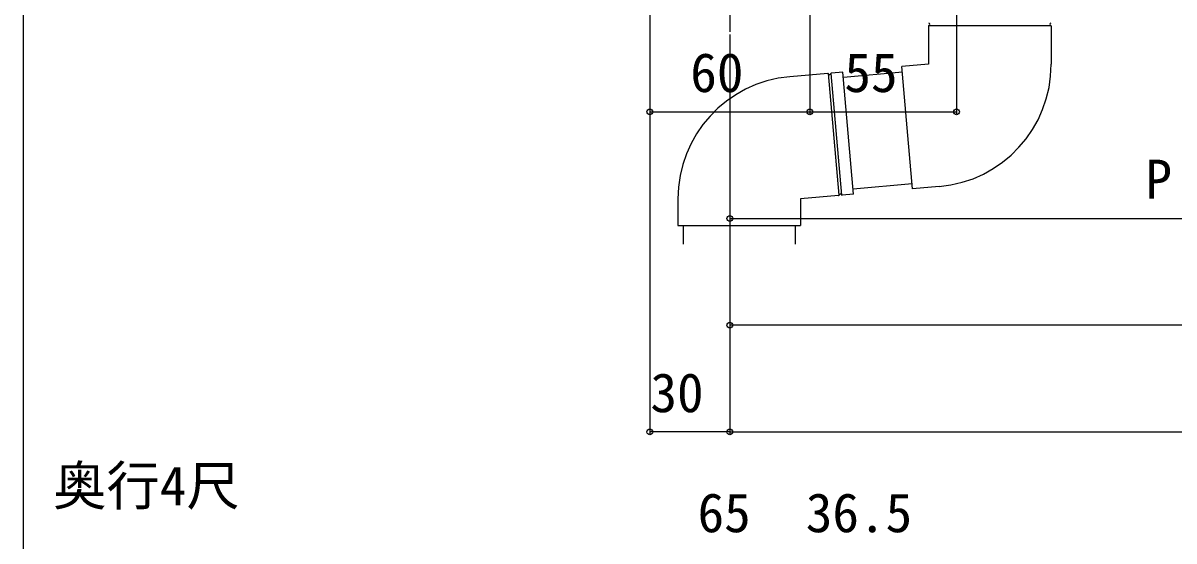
# Model space of a CAD drawing. Units: millimetres, scale not verified. Extents: x -875 to 875, y -1304 to 1296.
# Drawn here: x -875 to -443.5, y 194.4 to 388.6 of the extents above; entities that cross this region are included whole.
import ezdxf
from ezdxf.enums import TextEntityAlignment as Align

# ---------------------------------------------------------------- set-up
doc = ezdxf.new("R2010")
doc.units = ezdxf.units.MM
doc.header["$LTSCALE"] = 8
for name, color, linetype in [('0-2_USER1', 3, 'Continuous'), ('0-4_YKK_12', 2, 'Continuous'), ('0-5_YKK_13', 4, 'Continuous'), ('0-6_YKK_D', 6, 'Continuous'), ('0-7_YKK_ZWAK', 7, 'Continuous')]:
    doc.layers.add(name, color=color, linetype=linetype)
doc.styles.add('ＭＳ ゴシック', font='')
doc.styles.get('ＭＳ ゴシック').set_extended_font_data('MS Gothic')

msp = doc.modelspace()

# ---------------------------------------------------------------- linework, layer by layer
at = {"layer": '0-4_YKK_12'}
msp.add_line((-610, 928.3), (-610, 385.3), dxfattribs=at)
at = {"layer": '0-5_YKK_13'}
for p, q in [((-535.5, 387.429), (-535.5, 373.1)), ((-535.404, 387.6), (-489.596, 387.6)), ((-489.5, 387.429), (-489.5, 373.1)), ((-535.5, 373.1), (-545.462, 372.228)), ((-573.235, 369.709), (-587.509, 368.46)), ((-569.064, 323.995), (-573.056, 369.628)), ((-568.067, 324.082), (-572.06, 369.716)), ((-567.585, 370.203), (-571.898, 369.826)), ((-563.576, 324.378), (-567.585, 370.203)), ((-567.419, 368.3), (-545.288, 370.236)), ((-563.758, 326.46), (-541.627, 328.396)), ((-569.225, 323.884), (-583.5, 322.635)), ((-563.576, 324.378), (-567.889, 324.001)), ((-531.491, 327.275), (-541.453, 326.403)), ((-629.5, 322.635), (-629.5, 312.635)), ((-583.5, 322.635), (-583.5, 312.635)), ((-627.5, 312.635), (-627.5, 305.635)), ((-585.5, 312.635), (-585.5, 305.635))]:
    msp.add_line(p, q, dxfattribs=at)
for points in [[(-541.453, 326.403), (-543.457, 349.316), (-545.462, 372.228)], [(-629.5, 312.635), (-606.5, 312.635), (-583.5, 312.635)]]:
    msp.add_lwpolyline(points, dxfattribs=at)
for centre, radius, start, end in [((-535.5, 388.1), 0.5, 286.60155, 73.39845), ((-489.5, 388.1), 0.5, 106.60155, 253.39845), ((-535.3, 387.429), 0.2, 106.60155, 180), ((-489.7, 387.429), 0.2, 0, 73.39845), ((-535.5, 373.1), 46, 275, 0), ((-583.5, 322.635), 46, 95, 180), ((-573.217, 369.51), 0.2, 21.60155, 95), ((-572.566, 369.768), 0.5, 201.60155, 348.39845), ((-571.881, 369.627), 0.2, 95, 168.39845), ((-569.243, 324.083), 0.2, 275, 348.39845), ((-568.557, 323.943), 0.5, 21.60155, 168.39845), ((-567.906, 324.2), 0.2, 201.60155, 275)]:
    msp.add_arc(centre, radius, start, end, dxfattribs=at)
at = {"layer": '0-6_YKK_D'}
for p, q in [((-525, 529.6), (-525, 354.3)), ((-580, 444.6), (-580, 354.3)), ((-580, 444.6), (-580, 354.3)), ((-640, 429.3), (-640, 234.3)), ((-640, 429.3), (-640, 354.3)), ((-610, 384.3), (-610, 274.3)), ((-610, 384.3), (-610, 234.3)), ((-610, 384.3), (-610, 314.3)), ((-610, 384.3), (-610, 234.3)), ((-640, 355.3), (-580, 355.3)), ((-580, 355.3), (-525, 355.3)), ((-610, 315.3), (-280, 315.3)), ((710, 275.3), (-610, 275.3)), ((-610, 235.3), (-640, 235.3)), ((-610, 235.3), (848.5, 235.3))]:
    msp.add_line(p, q, dxfattribs=at)
for centre in [(-640, 355.3), (-580, 355.3), (-580, 355.3), (-525, 355.3), (-610, 315.3), (-610, 275.3), (-640, 235.3), (-610, 235.3), (-610, 235.3)]:
    msp.add_circle(centre, 1.075, dxfattribs=at)
at = {"layer": '0-7_YKK_ZWAK'}
msp.add_line((-875, 1246.3), (-875, -1303.7), dxfattribs=at)

# ---------------------------------------------------------------- texts
at = {"layer": '0-2_USER1', "style": 'ＭＳ ゴシック'}
msp.add_text('奥行4尺', height=14.66, dxfattribs=at).set_placement((-863.705, 203.436), align=Align.BOTTOM_LEFT)
at = {"layer": '0-6_YKK_D', "style": 'ＭＳ ゴシック'}
for s, p in [('60', (-624.83, 358.3)), ('55', (-567.045, 358.3)), ('P', (-454.205, 318.3)), ('30', (-639.773, 238.3)), ('65', (-622.102, 193.3)), ('36.5', (-581.523, 193.3))]:
    msp.add_text(s, height=14.66, dxfattribs=at).set_placement(p, align=Align.BOTTOM_LEFT)

doc.saveas('drawing.dxf')
